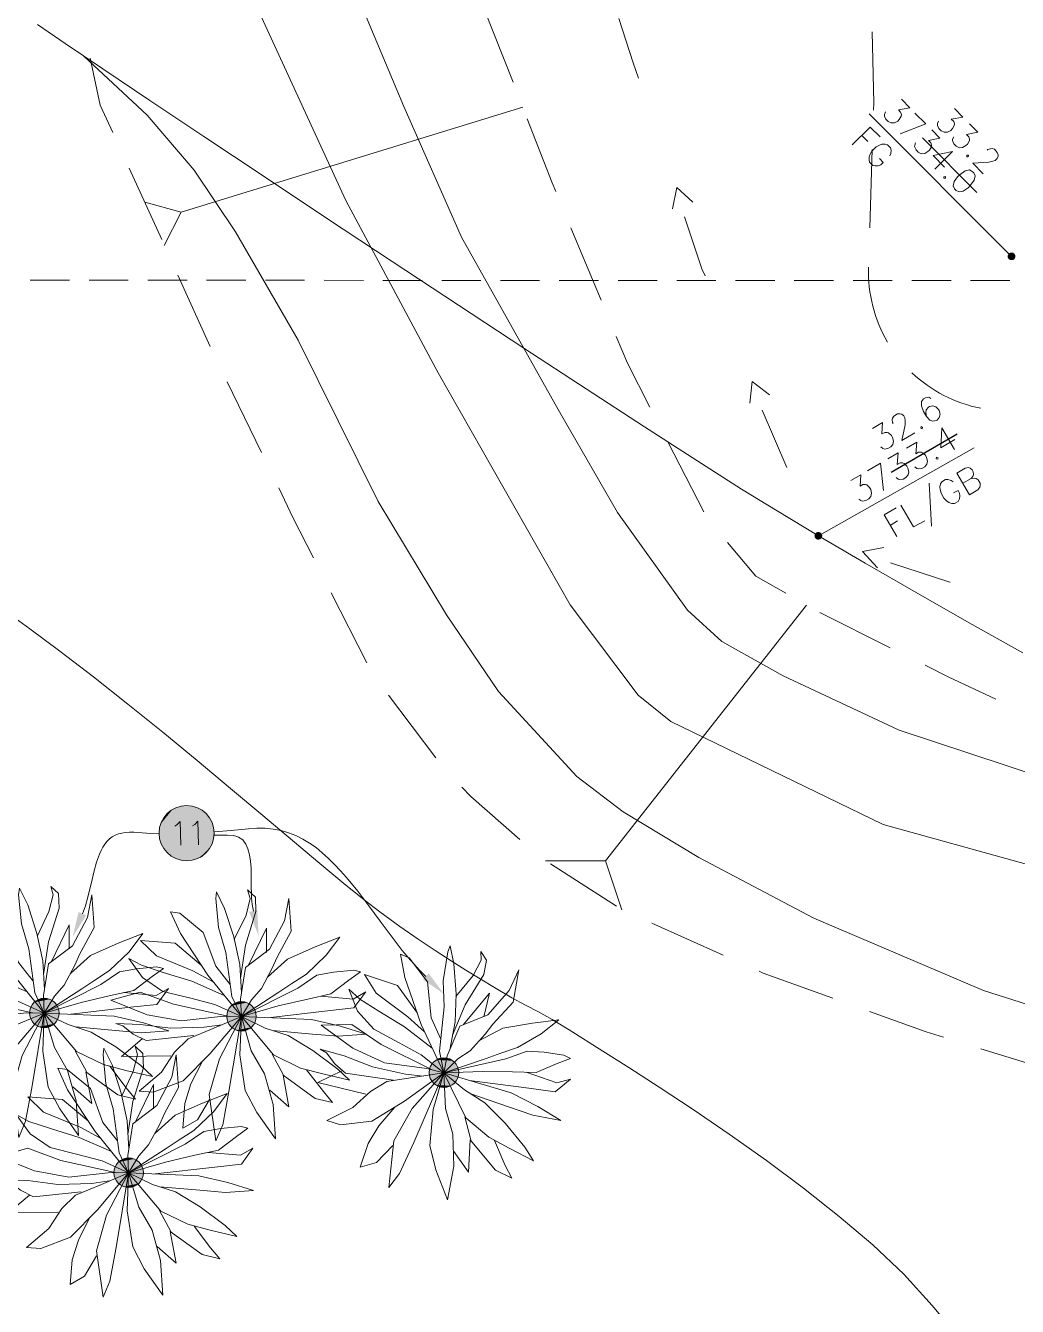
# Model space of a CAD drawing. Header units: millimetres. Extents: x -419 to 20046, y -14642 to 2638.
# Drawn here: x 2.555 to 5.72, y 7.277 to 11.361 of the extents above; entities that cross this region are included whole.
import ezdxf

# ---------------------------------------------------------------- set-up
doc = ezdxf.new("R2010")
doc.units = ezdxf.units.MM
for name, color, linetype in [('PDF11_----LN02', 7, 'Continuous'), ('PDF11_----LN03', 7, 'Continuous'), ('PDF11_----TX00', 7, 'Continuous'), ('PDF11_EXTO$BSL', 7, 'Continuous'), ('PDF11_PR-swale', 7, 'Continuous'), ('PDF11_PRPN$BSL', 7, 'Continuous')]:
    doc.layers.add(name, color=color, linetype=linetype)
for name, color, linetype, true_color in [('PDF11_0', 7, 'Continuous', 0xb3b3b3), ('PDF11_EXTO$--C3-Surface-EXTO', 7, 'Continuous', 0xb3b3b3), ('PDF11_EXTO$EXLSTR', 7, 'Continuous', 0xb3b3b3)]:
    doc.layers.add(name, color=color, linetype=linetype, true_color=true_color)

msp = doc.modelspace()

# ---------------------------------------------------------------- hatches: boundary and pattern name
at = {"layer": 'PDF11_0', "transparency": 33554559}
for points in [[(5.6921, 10.6342), (5.6888, 10.6284), (5.7013, 10.625)], [(5.7013, 10.625), (5.6888, 10.6284), (5.6888, 10.6217)], [(5.7013, 10.625), (5.6888, 10.6217), (5.6921, 10.6158)], [(5.7013, 10.625), (5.698, 10.6375), (5.6921, 10.6342)], [(5.6921, 10.6158), (5.698, 10.6133), (5.7013, 10.625)], [(5.7013, 10.625), (5.7046, 10.6375), (5.698, 10.6375)], [(5.7013, 10.625), (5.698, 10.6133), (5.7046, 10.6133)], [(5.7096, 10.6342), (5.7046, 10.6375), (5.7013, 10.625)], [(5.7013, 10.625), (5.713, 10.6284), (5.7096, 10.6342)], [(5.7013, 10.625), (5.713, 10.6217), (5.713, 10.6284)], [(5.7096, 10.6158), (5.713, 10.6217), (5.7013, 10.625)], [(5.7013, 10.625), (5.7046, 10.6133), (5.7096, 10.6158)], [(5.0846, 9.7341), (5.0737, 9.7399), (5.0721, 9.7341)], [(5.0846, 9.7341), (5.0721, 9.7341), (5.0737, 9.7274)], [(5.0779, 9.7449), (5.0737, 9.7399), (5.0846, 9.7341)], [(5.0737, 9.7274), (5.0779, 9.7233), (5.0846, 9.7341)], [(5.0846, 9.7341), (5.0846, 9.7466), (5.0779, 9.7449)], [(5.0846, 9.7341), (5.0779, 9.7233), (5.0837, 9.7216)], [(5.0846, 9.7341), (5.0837, 9.7216), (5.0904, 9.7233)], [(5.0846, 9.7341), (5.0904, 9.7449), (5.0846, 9.7466)], [(5.0954, 9.7399), (5.0904, 9.7449), (5.0846, 9.7341)], [(5.0846, 9.7341), (5.0971, 9.7341), (5.0954, 9.7399)], [(5.0904, 9.7233), (5.0954, 9.7274), (5.0846, 9.7341)], [(5.0846, 9.7341), (5.0954, 9.7274), (5.0971, 9.7341)], [(2.7052, 8.4557), (2.7486, 8.524), (2.7244, 8.5348)], [(3.2986, 8.459), (3.2944, 8.5407), (3.2686, 8.5348)], [(3.8895, 8.274), (3.8411, 8.339), (3.8228, 8.3198)]]:
    msp.add_hatch(color=7, dxfattribs=at).paths.add_polyline_path(points)
at = {"layer": 'PDF11_0', "true_color": 0xffffff, "transparency": 33554559}
for points in [[(3.0544, 8.8724), (2.9811, 8.784), (3.0669, 8.874)], [(3.0669, 8.874), (2.9811, 8.784), (2.9836, 8.7657)], [(3.0544, 8.8724), (2.9819, 8.7982), (2.9811, 8.784)], [(3.0352, 8.8674), (2.9819, 8.7982), (3.0544, 8.8724)], [(3.0352, 8.8674), (2.9852, 8.814), (2.9819, 8.7982)], [(3.0669, 8.874), (2.9836, 8.7657), (3.0911, 8.8715)], [(3.0911, 8.8715), (2.9836, 8.7657), (2.9902, 8.7465)], [(3.0236, 8.8615), (2.9852, 8.814), (3.0352, 8.8674)], [(3.0236, 8.8615), (2.9919, 8.829), (2.9852, 8.814)], [(3.0911, 8.8715), (2.9902, 8.7465), (3.1111, 8.8632)], [(3.1111, 8.8632), (2.9902, 8.7465), (2.9977, 8.734)], [(3.0136, 8.854), (2.9919, 8.829), (3.0236, 8.8615)], [(3.1111, 8.8632), (2.9977, 8.734), (3.1303, 8.849)], [(3.0136, 8.854), (3.0027, 8.844), (2.9919, 8.829)], [(3.1303, 8.849), (2.9977, 8.734), (3.0111, 8.7199)], [(3.1303, 8.849), (3.0111, 8.7199), (3.1419, 8.8349)], [(3.1419, 8.8349), (3.0111, 8.7199), (3.0244, 8.7099)], [(3.1419, 8.8349), (3.0244, 8.7099), (3.1503, 8.819)], [(3.1503, 8.819), (3.0244, 8.7099), (3.0394, 8.7032)], [(3.1503, 8.819), (3.0394, 8.7032), (3.1569, 8.7874)], [(3.1569, 8.7874), (3.0394, 8.7032), (3.0586, 8.6982)], [(3.1569, 8.7874), (3.0586, 8.6982), (3.1528, 8.759)], [(3.1528, 8.759), (3.0586, 8.6982), (3.0786, 8.6982)], [(3.1528, 8.759), (3.0786, 8.6982), (3.1453, 8.7424)], [(3.1453, 8.7424), (3.0786, 8.6982), (3.1119, 8.709)], [(3.1453, 8.7424), (3.1119, 8.709), (3.1294, 8.7224)]]:
    msp.add_hatch(color=7, dxfattribs=at).paths.add_polyline_path(points)
at = {"layer": 'PDF11_EXTO$EXLSTR', "transparency": 33554559}
for points in [[(2.6435, 8.2498), (2.5735, 8.2357), (2.571, 8.2323)], [(2.6435, 8.2498), (2.571, 8.2323), (2.6469, 8.2473)], [(2.6402, 8.2523), (2.576, 8.2398), (2.5735, 8.2357)], [(2.6402, 8.2523), (2.5735, 8.2357), (2.6435, 8.2498)], [(2.6352, 8.2548), (2.5785, 8.2432), (2.576, 8.2398)], [(2.6352, 8.2548), (2.576, 8.2398), (2.6402, 8.2523)], [(2.6319, 8.2565), (2.5819, 8.2465), (2.5785, 8.2432)], [(2.6319, 8.2565), (2.5785, 8.2432), (2.6352, 8.2548)], [(2.6269, 8.2582), (2.5852, 8.2498), (2.5819, 8.2465)], [(2.6269, 8.2582), (2.5819, 8.2465), (2.6319, 8.2565)], [(2.6235, 8.259), (2.5885, 8.2523), (2.5852, 8.2498)], [(2.6235, 8.259), (2.5852, 8.2498), (2.6269, 8.2582)], [(2.6177, 8.2598), (2.5935, 8.2548), (2.5885, 8.2523)], [(2.6177, 8.2598), (2.5885, 8.2523), (2.6235, 8.259)], [(2.6144, 8.2598), (2.5969, 8.2565), (2.5935, 8.2548)], [(2.6144, 8.2598), (2.5935, 8.2548), (2.6177, 8.2598)], [(2.6085, 8.259), (2.5969, 8.2565), (2.6144, 8.2598)], [(2.6085, 8.259), (2.6052, 8.259), (2.5969, 8.2565)], [(3.2428, 8.249), (3.2253, 8.2457), (3.2219, 8.244)], [(3.2428, 8.249), (3.2219, 8.244), (3.2469, 8.2482)], [(3.2369, 8.2482), (3.2253, 8.2457), (3.2428, 8.249)], [(2.6552, 8.2365), (2.5677, 8.219), (2.5669, 8.2148)], [(2.6552, 8.2365), (2.5669, 8.2148), (2.6577, 8.2323)], [(2.6577, 8.2323), (2.5669, 8.2148), (2.5677, 8.2098)], [(2.6527, 8.2407), (2.5685, 8.2232), (2.5677, 8.219)], [(2.6527, 8.2407), (2.5677, 8.219), (2.6552, 8.2365)], [(2.6577, 8.2323), (2.5677, 8.2098), (2.6585, 8.2282)], [(2.6585, 8.2282), (2.5677, 8.2098), (2.5677, 8.2057)], [(2.6585, 8.2282), (2.5677, 8.2057), (2.6602, 8.224)], [(2.6602, 8.224), (2.5677, 8.2057), (2.5685, 8.2015)], [(2.6502, 8.244), (2.5702, 8.2282), (2.5685, 8.2232)], [(2.6502, 8.244), (2.5685, 8.2232), (2.6527, 8.2407)], [(2.6602, 8.224), (2.5685, 8.2015), (2.661, 8.2198)], [(2.661, 8.2198), (2.5685, 8.2015), (2.5702, 8.1965)], [(2.6469, 8.2473), (2.571, 8.2323), (2.5702, 8.2282)], [(2.6469, 8.2473), (2.5702, 8.2282), (2.6502, 8.244)], [(2.661, 8.2198), (2.5702, 8.1965), (2.6619, 8.2157)], [(2.6619, 8.2157), (2.5702, 8.1965), (2.5719, 8.1923)], [(2.6619, 8.2157), (2.5719, 8.1923), (2.6619, 8.2107)], [(2.6619, 8.2107), (2.5719, 8.1923), (2.5735, 8.189)], [(2.6619, 8.2107), (2.5735, 8.189), (2.661, 8.2065)], [(3.2836, 8.2257), (3.1969, 8.2082), (3.1961, 8.2032)], [(3.2836, 8.2257), (3.1961, 8.2032), (3.2861, 8.2215)], [(3.2861, 8.2215), (3.1961, 8.2032), (3.1961, 8.199)], [(3.2861, 8.2215), (3.1961, 8.199), (3.2878, 8.2173)], [(3.2878, 8.2173), (3.1961, 8.199), (3.1961, 8.194)], [(3.2878, 8.2173), (3.1961, 8.194), (3.2894, 8.2132)], [(3.2894, 8.2132), (3.1961, 8.194), (3.1978, 8.1898)], [(3.2786, 8.2323), (3.1986, 8.2165), (3.1969, 8.2123)], [(3.2786, 8.2323), (3.1969, 8.2123), (3.2819, 8.229)], [(3.2819, 8.229), (3.1969, 8.2123), (3.1969, 8.2082)], [(3.2819, 8.229), (3.1969, 8.2082), (3.2836, 8.2257)], [(3.2894, 8.2132), (3.1978, 8.1898), (3.2894, 8.2082)], [(3.2894, 8.2082), (3.1978, 8.1898), (3.1986, 8.1857)], [(3.2753, 8.2357), (3.2003, 8.2207), (3.1986, 8.2165)], [(3.2753, 8.2357), (3.1986, 8.2165), (3.2786, 8.2323)], [(3.2894, 8.2082), (3.1986, 8.1857), (3.2903, 8.204)], [(3.2719, 8.239), (3.2019, 8.2248), (3.2003, 8.2207)], [(3.2719, 8.239), (3.2003, 8.2207), (3.2753, 8.2357)], [(3.2686, 8.2415), (3.2044, 8.229), (3.2019, 8.2248)], [(3.2686, 8.2415), (3.2019, 8.2248), (3.2719, 8.239)], [(3.2644, 8.244), (3.2078, 8.2323), (3.2044, 8.229)], [(3.2644, 8.244), (3.2044, 8.229), (3.2686, 8.2415)], [(3.2603, 8.2457), (3.2103, 8.2357), (3.2078, 8.2323)], [(3.2603, 8.2457), (3.2078, 8.2323), (3.2644, 8.244)], [(3.2561, 8.2465), (3.2144, 8.239), (3.2103, 8.2357)], [(3.2561, 8.2465), (3.2103, 8.2357), (3.2603, 8.2457)], [(3.2519, 8.2482), (3.2169, 8.2415), (3.2144, 8.239)], [(3.2519, 8.2482), (3.2144, 8.239), (3.2561, 8.2465)], [(3.2469, 8.2482), (3.2219, 8.244), (3.2169, 8.2415)], [(3.2469, 8.2482), (3.2169, 8.2415), (3.2519, 8.2482)], [(3.2369, 8.2482), (3.2336, 8.2482), (3.2253, 8.2457)], [(2.661, 8.2065), (2.5735, 8.189), (2.576, 8.1848)], [(2.661, 8.2065), (2.576, 8.1848), (2.6602, 8.2015)], [(2.6602, 8.2015), (2.576, 8.1848), (2.5794, 8.1815)], [(2.6602, 8.2015), (2.5794, 8.1815), (2.6594, 8.1973)], [(2.6594, 8.1973), (2.5794, 8.1815), (2.5827, 8.1782)], [(2.6594, 8.1973), (2.5827, 8.1782), (2.6577, 8.1932)], [(2.6577, 8.1932), (2.5827, 8.1782), (2.5852, 8.1748)], [(2.6577, 8.1932), (2.5852, 8.1748), (2.656, 8.189)], [(2.656, 8.189), (2.5852, 8.1748), (2.5894, 8.1723)], [(2.656, 8.189), (2.5894, 8.1723), (2.6527, 8.1857)], [(2.6527, 8.1857), (2.5894, 8.1723), (2.5935, 8.1707)], [(2.6527, 8.1857), (2.5935, 8.1707), (2.6502, 8.1823)], [(2.6502, 8.1823), (2.5935, 8.1707), (2.5977, 8.169)], [(2.6502, 8.1823), (2.5977, 8.169), (2.6469, 8.1782)], [(2.6469, 8.1782), (2.5977, 8.169), (2.6019, 8.1673)], [(2.6469, 8.1782), (2.6019, 8.1673), (2.6444, 8.1757)], [(2.6444, 8.1757), (2.6019, 8.1673), (2.606, 8.1665)], [(2.6444, 8.1757), (2.606, 8.1665), (2.6402, 8.1732)], [(2.6402, 8.1732), (2.606, 8.1665), (2.6102, 8.1657)], [(2.6402, 8.1732), (2.6102, 8.1657), (2.6369, 8.1707)], [(2.6369, 8.1707), (2.6102, 8.1657), (2.616, 8.1657)], [(2.6369, 8.1707), (2.616, 8.1657), (2.631, 8.1682)], [(2.616, 8.1657), (2.6194, 8.1657), (2.631, 8.1682)], [(2.631, 8.1682), (2.6194, 8.1657), (2.6285, 8.1673)], [(3.2903, 8.204), (3.1986, 8.1857), (3.2003, 8.1815)], [(3.2903, 8.204), (3.2003, 8.1815), (3.2903, 8.1998)], [(3.2903, 8.1998), (3.2003, 8.1815), (3.2028, 8.1773)], [(3.2903, 8.1998), (3.2028, 8.1773), (3.2903, 8.1948)], [(3.2903, 8.1948), (3.2028, 8.1773), (3.2053, 8.174)], [(3.2903, 8.1948), (3.2053, 8.174), (3.2894, 8.1907)], [(3.2894, 8.1907), (3.2053, 8.174), (3.2078, 8.1698)], [(3.2894, 8.1907), (3.2078, 8.1698), (3.2878, 8.1865)], [(3.2878, 8.1865), (3.2078, 8.1698), (3.2111, 8.1673)], [(3.2878, 8.1865), (3.2111, 8.1673), (3.2861, 8.1823)], [(3.2861, 8.1823), (3.2111, 8.1673), (3.2144, 8.164)], [(3.2861, 8.1823), (3.2144, 8.164), (3.2844, 8.1782)], [(3.2844, 8.1782), (3.2144, 8.164), (3.2186, 8.1615)], [(3.2844, 8.1782), (3.2186, 8.1615), (3.2819, 8.174)], [(3.2819, 8.174), (3.2186, 8.1615), (3.2219, 8.159)], [(3.2819, 8.174), (3.2219, 8.159), (3.2794, 8.1707)], [(3.2794, 8.1707), (3.2219, 8.159), (3.2261, 8.1573)], [(3.2794, 8.1707), (3.2261, 8.1573), (3.2761, 8.1673)], [(3.2761, 8.1673), (3.2261, 8.1573), (3.2303, 8.1557)], [(3.2761, 8.1673), (3.2303, 8.1557), (3.2728, 8.1648)], [(3.2728, 8.1648), (3.2303, 8.1557), (3.2353, 8.1548)], [(3.2728, 8.1648), (3.2353, 8.1548), (3.2686, 8.1615)], [(3.2686, 8.1615), (3.2353, 8.1548), (3.2394, 8.154)], [(3.2686, 8.1615), (3.2394, 8.154), (3.2653, 8.1598)], [(3.2653, 8.1598), (3.2394, 8.154), (3.2444, 8.154)], [(3.2653, 8.1598), (3.2444, 8.154), (3.2594, 8.1573)], [(3.2478, 8.1548), (3.2444, 8.154), (3.2594, 8.1573)], [(3.2594, 8.1573), (3.2478, 8.1548), (3.2569, 8.1565)], [(3.9311, 8.044), (3.8503, 8.0473), (3.8478, 8.044)], [(3.9295, 8.0473), (3.8528, 8.0515), (3.8503, 8.0473)], [(3.9295, 8.0473), (3.8503, 8.0473), (3.9311, 8.044)], [(3.9261, 8.0515), (3.8553, 8.0548), (3.8528, 8.0515)], [(3.9261, 8.0515), (3.8528, 8.0515), (3.9295, 8.0473)], [(3.9236, 8.0548), (3.8586, 8.0573), (3.8553, 8.0548)], [(3.9236, 8.0548), (3.8553, 8.0548), (3.9261, 8.0515)], [(3.9203, 8.0581), (3.8628, 8.0606), (3.8586, 8.0573)], [(3.9203, 8.0581), (3.8586, 8.0573), (3.9236, 8.0548)], [(3.917, 8.0606), (3.8661, 8.0631), (3.8628, 8.0606)], [(3.917, 8.0606), (3.8628, 8.0606), (3.9203, 8.0581)], [(3.9128, 8.0631), (3.8703, 8.0648), (3.8661, 8.0631)], [(3.9128, 8.0631), (3.8661, 8.0631), (3.917, 8.0606)], [(3.9095, 8.0648), (3.8745, 8.0665), (3.8703, 8.0648)], [(3.9095, 8.0648), (3.8703, 8.0648), (3.9128, 8.0631)], [(3.9045, 8.0665), (3.8795, 8.0681), (3.8745, 8.0665)], [(3.9045, 8.0665), (3.8745, 8.0665), (3.9095, 8.0648)], [(3.9011, 8.0681), (3.8828, 8.069), (3.8795, 8.0681)], [(3.9011, 8.0681), (3.8795, 8.0681), (3.9045, 8.0665)], [(3.8945, 8.069), (3.8828, 8.069), (3.9011, 8.0681)], [(3.9361, 8.0265), (3.8436, 8.0306), (3.8428, 8.0265)], [(3.9361, 8.0265), (3.8428, 8.0265), (3.937, 8.0223)], [(3.937, 8.0223), (3.8428, 8.0265), (3.8428, 8.0223)], [(3.937, 8.0223), (3.8428, 8.0223), (3.9361, 8.0173)], [(3.9361, 8.0173), (3.8428, 8.0223), (3.8428, 8.0173)], [(3.9361, 8.0173), (3.8428, 8.0173), (3.9361, 8.0131)], [(3.9361, 8.0131), (3.8428, 8.0173), (3.8436, 8.0131)], [(3.9361, 8.0306), (3.8445, 8.0356), (3.8436, 8.0306)], [(3.9361, 8.0306), (3.8436, 8.0306), (3.9361, 8.0265)], [(3.9361, 8.0131), (3.8436, 8.0131), (3.9345, 8.009)], [(3.9345, 8.009), (3.8436, 8.0131), (3.8445, 8.009)], [(3.9345, 8.0356), (3.8461, 8.0398), (3.8445, 8.0356)], [(3.9345, 8.0356), (3.8445, 8.0356), (3.9361, 8.0306)], [(3.9345, 8.009), (3.8445, 8.009), (3.9336, 8.0048)], [(3.9336, 8.0048), (3.8445, 8.009), (3.8461, 8.004)], [(3.9336, 8.0398), (3.8478, 8.044), (3.8461, 8.0398)], [(3.9336, 8.0398), (3.8461, 8.0398), (3.9345, 8.0356)], [(3.9336, 8.0048), (3.8461, 8.004), (3.9311, 8.0006)], [(3.9311, 8.0006), (3.8461, 8.004), (3.8478, 8.0006)], [(3.9311, 8.044), (3.8478, 8.044), (3.9336, 8.0398)], [(3.9311, 8.0006), (3.8478, 8.0006), (3.9295, 7.9965)], [(3.9295, 7.9965), (3.8478, 8.0006), (3.8503, 7.9965)], [(3.9295, 7.9965), (3.8503, 7.9965), (3.927, 7.9923)], [(3.927, 7.9923), (3.8503, 7.9965), (3.8528, 7.9923)], [(3.927, 7.9923), (3.8528, 7.9923), (3.9236, 7.989)], [(3.9236, 7.989), (3.8528, 7.9923), (3.8553, 7.989)], [(3.9236, 7.989), (3.8553, 7.989), (3.9203, 7.9865)], [(3.9203, 7.9865), (3.8553, 7.989), (3.8586, 7.9865)], [(3.9203, 7.9865), (3.8586, 7.9865), (3.917, 7.9831)], [(3.917, 7.9831), (3.8586, 7.9865), (3.8628, 7.9831)], [(3.917, 7.9831), (3.8628, 7.9831), (3.9128, 7.9806)], [(3.9128, 7.9806), (3.8628, 7.9831), (3.8661, 7.9806)], [(3.9128, 7.9806), (3.8661, 7.9806), (3.9095, 7.979)], [(3.9095, 7.979), (3.8661, 7.9806), (3.8703, 7.979)], [(3.9095, 7.979), (3.8703, 7.979), (3.9045, 7.9773)], [(3.9045, 7.9773), (3.8703, 7.979), (3.8745, 7.9773)], [(3.9045, 7.9773), (3.8745, 7.9773), (3.9011, 7.9756)], [(3.9011, 7.9756), (3.8745, 7.9773), (3.8795, 7.9756)], [(3.8795, 7.9756), (3.8828, 7.9748), (3.8945, 7.9748)], [(3.9011, 7.9756), (3.8795, 7.9756), (3.8945, 7.9748)], [(2.9219, 7.7306), (2.8377, 7.714), (2.8369, 7.7098)], [(2.9219, 7.7306), (2.8369, 7.7098), (2.9244, 7.7273)], [(2.9244, 7.7273), (2.8369, 7.7098), (2.8369, 7.7048)], [(2.9244, 7.7273), (2.8369, 7.7048), (2.9269, 7.7231)], [(2.9269, 7.7231), (2.8369, 7.7048), (2.8369, 7.7006)], [(2.9269, 7.7231), (2.8369, 7.7006), (2.9286, 7.719)], [(2.9286, 7.719), (2.8369, 7.7006), (2.8369, 7.6964)], [(2.9286, 7.719), (2.8369, 7.6964), (2.9294, 7.7148)], [(2.9194, 7.7348), (2.8394, 7.7181), (2.8377, 7.714)], [(2.9194, 7.7348), (2.8377, 7.714), (2.9219, 7.7306)], [(2.9161, 7.7373), (2.8402, 7.7223), (2.8394, 7.7181)], [(2.9161, 7.7373), (2.8394, 7.7181), (2.9194, 7.7348)], [(2.9127, 7.7406), (2.8427, 7.7265), (2.8402, 7.7223)], [(2.9127, 7.7406), (2.8402, 7.7223), (2.9161, 7.7373)], [(2.9094, 7.7431), (2.8452, 7.7306), (2.8427, 7.7265)], [(2.9094, 7.7431), (2.8427, 7.7265), (2.9127, 7.7406)], [(2.9052, 7.7456), (2.8486, 7.734), (2.8452, 7.7306)], [(2.9052, 7.7456), (2.8452, 7.7306), (2.9094, 7.7431)], [(2.9011, 7.7473), (2.8511, 7.7373), (2.8486, 7.734)], [(2.9011, 7.7473), (2.8486, 7.734), (2.9052, 7.7456)], [(2.8961, 7.749), (2.8544, 7.7406), (2.8511, 7.7373)], [(2.8961, 7.749), (2.8511, 7.7373), (2.9011, 7.7473)], [(2.8927, 7.7498), (2.8577, 7.7431), (2.8544, 7.7406)], [(2.8927, 7.7498), (2.8544, 7.7406), (2.8961, 7.749)], [(2.8869, 7.7498), (2.8627, 7.7456), (2.8577, 7.7431)], [(2.8869, 7.7498), (2.8577, 7.7431), (2.8927, 7.7498)], [(2.8836, 7.7506), (2.8661, 7.7473), (2.8627, 7.7456)], [(2.8836, 7.7506), (2.8627, 7.7456), (2.8869, 7.7498)], [(2.8777, 7.7498), (2.8661, 7.7473), (2.8836, 7.7506)], [(2.8777, 7.7498), (2.8744, 7.7498), (2.8661, 7.7473)], [(2.9294, 7.7148), (2.8369, 7.6964), (2.8377, 7.6914)], [(2.9294, 7.7148), (2.8377, 7.6914), (2.9302, 7.7106)], [(2.9302, 7.7106), (2.8377, 7.6914), (2.8394, 7.6873)], [(2.9302, 7.7106), (2.8394, 7.6873), (2.9311, 7.7056)], [(2.9311, 7.7056), (2.8394, 7.6873), (2.8411, 7.6831)], [(2.9311, 7.7056), (2.8411, 7.6831), (2.9311, 7.7014)], [(2.9311, 7.7014), (2.8411, 7.6831), (2.8427, 7.6789)], [(2.9311, 7.7014), (2.8427, 7.6789), (2.9311, 7.6964)], [(2.9311, 7.6964), (2.8427, 7.6789), (2.8461, 7.6756)], [(2.9311, 7.6964), (2.8461, 7.6756), (2.9294, 7.6923)], [(2.9294, 7.6923), (2.8461, 7.6756), (2.8486, 7.6723)], [(2.9294, 7.6923), (2.8486, 7.6723), (2.9286, 7.6881)], [(2.9286, 7.6881), (2.8486, 7.6723), (2.8519, 7.6689)], [(2.9286, 7.6881), (2.8519, 7.6689), (2.9269, 7.6839)], [(2.9269, 7.6839), (2.8519, 7.6689), (2.8552, 7.6656)], [(2.9269, 7.6839), (2.8552, 7.6656), (2.9252, 7.6798)], [(2.9252, 7.6798), (2.8552, 7.6656), (2.8586, 7.6631)], [(2.9252, 7.6798), (2.8586, 7.6631), (2.9219, 7.6756)], [(2.9219, 7.6756), (2.8586, 7.6631), (2.8627, 7.6606)], [(2.9219, 7.6756), (2.8627, 7.6606), (2.9194, 7.6723)], [(2.9194, 7.6723), (2.8627, 7.6606), (2.8669, 7.6589)], [(2.9194, 7.6723), (2.8669, 7.6589), (2.9161, 7.6689)], [(2.9161, 7.6689), (2.8669, 7.6589), (2.8711, 7.6573)], [(2.9161, 7.6689), (2.8711, 7.6573), (2.9136, 7.6664)], [(2.9136, 7.6664), (2.8711, 7.6573), (2.8761, 7.6564)], [(2.9136, 7.6664), (2.8761, 7.6564), (2.9094, 7.6631)], [(2.9094, 7.6631), (2.8761, 7.6564), (2.8794, 7.6556)], [(2.9094, 7.6631), (2.8794, 7.6556), (2.9061, 7.6614)], [(2.9061, 7.6614), (2.8794, 7.6556), (2.8852, 7.6564)], [(2.9061, 7.6614), (2.8852, 7.6564), (2.9002, 7.6589)], [(2.8852, 7.6564), (2.8886, 7.6564), (2.9002, 7.6589)], [(2.9002, 7.6589), (2.8886, 7.6564), (2.8977, 7.6581)]]:
    msp.add_hatch(color=256, dxfattribs=at).paths.add_polyline_path(points)

# ---------------------------------------------------------------- linework, layer by layer
at = {"layer": 'PDF11_----LN02', "lineweight": 18}
for points in [[(3.0344, 13.4869), (3.1044, 13.2036), (3.2261, 12.6085), (3.3619, 12.1201), (3.5311, 11.6534), (3.762, 11.1034), (3.9461, 10.6859), (4.2545, 10.1366), (4.4437, 9.8083), (4.667, 9.4974), (4.777, 9.3974), (4.9721, 9.2882), (5.3429, 9.1149), (5.7963, 8.9649), (6.0763, 8.8982), (7.0289, 8.7565), (8.1348, 8.5615), (8.7415, 8.5373), (9.6108, 8.5632), (10.1533, 8.6324), (10.5392, 8.7157), (10.74, 8.7507), (10.7925, 8.7524)], [(4.1103, 11.1801), (4.0187, 11.4134)], [(5.2563, 11.3409), (5.2613, 11.1151), (5.2604, 11.0909)], [(10.7917, 7.2406), (10.4783, 7.2347), (10.17, 7.2756), (9.6699, 7.3664), (9.0907, 7.4914), (8.4998, 7.6081), (8.0115, 7.6831), (7.1872, 7.8415), (6.3538, 8.049), (5.6113, 8.284), (5.0696, 8.5148), (4.7029, 8.7082), (4.462, 8.854), (4.3137, 8.9666), (4.0645, 9.2374), (3.8978, 9.4824), (3.6803, 9.8441), (3.4253, 10.3583), (3.2244, 10.7034), (3.0927, 10.9), (2.9427, 11.0759), (2.7411, 11.2634)], [(2.8336, 11.02), (2.7927, 11.1076), (2.7611, 11.2576)], [(4.1412, 11.1009), (3.0519, 10.7659)], [(4.247, 10.8317), (4.2353, 10.8592), (4.1553, 11.0642)], [(5.2488, 10.7159), (5.2563, 10.9659)], [(2.8861, 10.9067), (2.9894, 10.6792)], [(2.9352, 10.7984), (3.0519, 10.7659), (2.9977, 10.66)], [(4.392, 10.485), (4.2953, 10.7159)], [(3.0411, 10.565), (3.1444, 10.3375)], [(4.547, 10.1441), (4.4754, 10.2842), (4.4395, 10.37)], [(3.1986, 10.225), (3.3078, 10)], [(4.7187, 9.8108), (4.6045, 10.0333)], [(3.4736, 9.6641), (3.4094, 9.7908), (3.3628, 9.8875)], [(4.9812, 9.5508), (4.8854, 9.6058), (4.7946, 9.7124)], [(3.5303, 9.5524), (3.6436, 9.3291)], [(5.0462, 9.5133), (4.4054, 8.6974)], [(5.3138, 9.3774), (5.0896, 9.4899)], [(5.6505, 9.2132), (5.4988, 9.2849), (5.4254, 9.3216)], [(3.7136, 9.2266), (3.8645, 9.0266)], [(4.132, 8.7657), (3.9753, 8.9032), (3.947, 8.9332)], [(4.2145, 8.6974), (4.4054, 8.6974), (4.4579, 8.5415)], [(4.2303, 8.6882), (4.4404, 8.5532)], [(4.5529, 8.499), (4.7812, 8.3973)], [(5.1304, 8.2598), (4.9087, 8.3398), (4.8954, 8.3457)], [(5.4838, 8.1357), (5.4288, 8.1523), (5.2479, 8.2173)], [(5.6029, 8.0981), (5.8421, 8.0248)]]:
    msp.add_lwpolyline(points, dxfattribs=at)
msp.add_lwpolyline([(5.3055, 10.3518, -0.141239), (5.2446, 10.59), (5.2446, 10.5908)], format="xyb", dxfattribs=at)
msp.add_arc((5.6884, 10.5763), 0.4438, 226.5381, 258.8489, dxfattribs=at)
at = {"layer": 'PDF11_----LN03', "lineweight": 20}
msp.add_lwpolyline([(2.2718, 13.992), (2.3869, 13.9461), (2.4669, 13.8869), (2.5885, 13.7669), (2.6677, 13.6378), (2.7094, 13.5144), (2.8519, 12.901), (2.9794, 12.291), (3.0836, 11.9735), (3.2769, 11.4559), (3.577, 10.8034), (3.8711, 10.2533), (4.2928, 9.5141), (4.5095, 9.2266), (4.6137, 9.1424), (5.2913, 8.8132), (6.0547, 8.6024), (6.6872, 8.4573), (7.4173, 8.3323), (8.2015, 8.2373), (9.1516, 8.1457), (9.8908, 8.074), (10.7925, 7.9765)], dxfattribs=at)
at = {"layer": 'PDF11_----LN03', "lineweight": 30}
for points in [[(5.5904, 10.8292), (5.4171, 11.0034)], [(5.3171, 9.9375), (5.5271, 10.0591)]]:
    msp.add_lwpolyline(points, dxfattribs=at)
at = {"layer": 'PDF11_----TX00', "lineweight": 20}
for points in [[(5.3496, 11.1259), (5.3763, 11.0992), (5.3404, 11.0926), (5.3471, 11.0851), (5.3496, 11.0776), (5.3488, 11.0726), (5.3429, 11.0617), (5.3379, 11.0567), (5.3271, 11.0509), (5.3171, 11.0509), (5.3071, 11.0551), (5.2996, 11.0626), (5.2954, 11.0726), (5.2954, 11.0776), (5.2988, 11.0859)], [(5.3929, 11.0817), (5.4271, 11.0476), (5.3454, 11.0159)], [(5.5188, 11.0967), (5.5454, 11.0692), (5.5088, 11.0626), (5.5163, 11.0551), (5.5188, 11.0476), (5.5179, 11.0426), (5.5121, 11.0325), (5.5071, 11.0267), (5.4963, 11.0217), (5.4863, 11.0209), (5.4763, 11.0259), (5.4688, 11.0325), (5.4646, 11.0426), (5.4646, 11.0484), (5.4679, 11.0559)], [(5.1929, 10.9809), (5.2496, 11.0375), (5.2813, 11.0059)], [(5.4463, 11.0284), (5.4721, 11.0017), (5.4363, 10.995), (5.4438, 10.9875), (5.4454, 10.98), (5.4454, 10.9742), (5.4396, 10.9642), (5.4338, 10.9592), (5.4238, 10.9534), (5.4129, 10.9525), (5.4029, 10.9575), (5.3963, 10.965), (5.3913, 10.975), (5.3921, 10.98), (5.3946, 10.9875)], [(5.5671, 11.0476), (5.5929, 11.0209), (5.5571, 11.0142), (5.5646, 11.0067), (5.5663, 10.9992), (5.5663, 10.9942), (5.5604, 10.9834), (5.5546, 10.9784), (5.5446, 10.9725), (5.5346, 10.9717), (5.5246, 10.9767), (5.5171, 10.9842), (5.5129, 10.9942), (5.5129, 10.9992), (5.5163, 11.0067)], [(5.2421, 10.9909), (5.2229, 11.0109)], [(5.2796, 10.9367), (5.2913, 10.9242), (5.2838, 10.9167), (5.2754, 10.9134), (5.2654, 10.9134), (5.2579, 10.915), (5.2479, 10.925), (5.2463, 10.9325), (5.2471, 10.9425), (5.2496, 10.9509), (5.2554, 10.9609), (5.2688, 10.9742), (5.2796, 10.98), (5.2871, 10.9825), (5.2979, 10.9834), (5.3054, 10.9809), (5.3146, 10.9717), (5.3171, 10.9642), (5.3163, 10.9534), (5.3129, 10.9459)], [(5.4871, 10.91), (5.4513, 10.9467), (5.5129, 10.96), (5.4563, 10.9034)], [(5.6229, 10.9634), (5.6255, 10.9659), (5.6338, 10.9684), (5.6388, 10.9692), (5.6463, 10.9667), (5.6555, 10.9567), (5.658, 10.9492), (5.658, 10.9442), (5.6546, 10.9367), (5.6488, 10.9309), (5.6413, 10.9284), (5.6288, 10.925), (5.5771, 10.9225), (5.6104, 10.8884)], [(5.4296, 10.1141), (5.4196, 10.1308), (5.4138, 10.1491), (5.4138, 10.1625), (5.4204, 10.1708), (5.4263, 10.1741), (5.4371, 10.1758), (5.4438, 10.1716)], [(5.2571, 10.0766), (5.2896, 10.0958), (5.2871, 10.0591), (5.2963, 10.0641), (5.3038, 10.0641), (5.3088, 10.0625), (5.3179, 10.0541), (5.3213, 10.0475), (5.3246, 10.0358), (5.3221, 10.0258), (5.3154, 10.0175), (5.3063, 10.0125), (5.2954, 10.0108), (5.2904, 10.0125), (5.2838, 10.0175)], [(5.3229, 10.0925), (5.3213, 10.0958), (5.3204, 10.1041), (5.3213, 10.1091), (5.3254, 10.1158), (5.3371, 10.1233), (5.3454, 10.1233), (5.3504, 10.1216), (5.3571, 10.1166), (5.3604, 10.11), (5.3613, 10.1016), (5.3613, 10.0883), (5.3504, 10.0383), (5.3921, 10.0625)], [(5.5204, 10.0408), (5.4754, 10.015), (5.4788, 10.0783), (5.5188, 10.0091)], [(5.3654, 10.0133), (5.3988, 10.0325), (5.3954, 9.9958), (5.4046, 10.0008), (5.4129, 10.0008), (5.4171, 9.9991), (5.4263, 9.9908), (5.4296, 9.9841), (5.4329, 9.9725), (5.4304, 9.9625), (5.4238, 9.9541), (5.4146, 9.9491), (5.4038, 9.9475), (5.3988, 9.9491), (5.3921, 9.9541)], [(5.2413, 9.9416), (5.2829, 9.9658), (5.2929, 9.8791)], [(5.3063, 9.9791), (5.3388, 9.9983), (5.3363, 9.9616), (5.3454, 9.9666), (5.3529, 9.9666), (5.3579, 9.965), (5.3671, 9.9566), (5.3704, 9.95), (5.3729, 9.9383), (5.3713, 9.9283), (5.3638, 9.92), (5.3554, 9.915), (5.3446, 9.9133), (5.3396, 9.915), (5.3329, 9.92)], [(5.1879, 9.9108), (5.2204, 9.9291), (5.2179, 9.8925), (5.2263, 9.8983), (5.2346, 9.8983), (5.2396, 9.8966), (5.2479, 9.8883), (5.2521, 9.8816), (5.2546, 9.87), (5.2521, 9.86), (5.2454, 9.8516), (5.2363, 9.8466), (5.2254, 9.845), (5.2204, 9.8466), (5.2138, 9.8508)], [(5.4454, 9.7649), (5.4379, 9.9016)], [(5.5154, 9.8708), (5.5304, 9.8791), (5.5354, 9.87), (5.5363, 9.8616), (5.5346, 9.8516), (5.5304, 9.8441), (5.5188, 9.8375), (5.5104, 9.8375), (5.5013, 9.8408), (5.4938, 9.8458), (5.4854, 9.8541), (5.4763, 9.87), (5.4729, 9.8816), (5.4721, 9.89), (5.4746, 9.9), (5.4788, 9.9066), (5.4904, 9.9141), (5.4979, 9.9141), (5.5079, 9.9108), (5.5146, 9.9058)], [(5.5454, 9.9016), (5.5721, 9.9166)], [(5.3346, 9.7316), (5.2946, 9.8008), (5.3329, 9.8233)], [(5.4238, 9.7824), (5.3879, 9.7624), (5.3479, 9.8316)], [(5.3371, 9.7816), (5.3138, 9.7674)]]:
    msp.add_lwpolyline(points, dxfattribs=at)
for points in [[(5.5638, 10.9475), (5.5629, 10.9425), (5.5579, 10.9425), (5.5579, 10.9475)], [(5.4904, 10.88), (5.4904, 10.8742), (5.4854, 10.8742), (5.4854, 10.8792)], [(5.5754, 10.8959), (5.5804, 10.8917), (5.5854, 10.8817), (5.5821, 10.8684), (5.5704, 10.8525), (5.5621, 10.8442), (5.5463, 10.8334), (5.5338, 10.8309), (5.5238, 10.835), (5.5188, 10.84), (5.5146, 10.85), (5.5179, 10.8634), (5.5288, 10.8792), (5.5371, 10.8867), (5.5529, 10.8975), (5.5663, 10.9009)], [(5.4271, 10.1258), (5.4288, 10.1358), (5.4363, 10.1441), (5.4388, 10.1466), (5.4496, 10.1483), (5.4596, 10.145), (5.4679, 10.1366), (5.4696, 10.1333), (5.4729, 10.1216), (5.4704, 10.1116), (5.4638, 10.1033), (5.4604, 10.1016), (5.4496, 10.1), (5.4404, 10.1033), (5.4296, 10.1141)], [(5.4121, 10.0825), (5.4171, 10.0808), (5.4163, 10.0758), (5.4113, 10.0775)], [(5.4613, 9.985), (5.4663, 9.9833), (5.4654, 9.9783), (5.4604, 9.98)], [(5.5829, 9.9183), (5.5879, 9.9166), (5.5946, 9.9125), (5.6004, 9.9025), (5.6013, 9.8941), (5.5996, 9.8891), (5.5929, 9.8808), (5.5663, 9.865), (5.5263, 9.9341), (5.5529, 9.95), (5.5638, 9.9516), (5.5688, 9.95), (5.5754, 9.945), (5.5788, 9.9383), (5.5796, 9.93), (5.5788, 9.925), (5.5721, 9.9166)]]:
    msp.add_lwpolyline(points, close=True, dxfattribs=at)
at = {"layer": 'PDF11_0', "lineweight": 18}
for points in [[(5.7371, 9.3607), (5.5654, 9.4566), (5.3963, 9.5533), (5.2338, 9.6466), (5.0846, 9.7341), (4.9529, 9.8133), (4.8396, 9.8833), (4.697, 9.9741), (4.5295, 10.0816), (4.3437, 10.2025), (4.1445, 10.3325), (3.9361, 10.4692), (3.7245, 10.6083), (3.5153, 10.7475), (3.3128, 10.8817), (3.1236, 11.0075), (2.9511, 11.1226), (2.8019, 11.2226), (2.681, 11.3042), (2.5935, 11.3642)], [(2.451, 9.5224), (2.5685, 9.4374), (2.6644, 9.3666), (2.7719, 9.2849), (2.8819, 9.1974), (2.9927, 9.1082), (3.1027, 9.0174), (3.2094, 8.9282), (3.3119, 8.8424), (3.4069, 8.7624), (3.4944, 8.689), (3.5703, 8.6257), (3.6353, 8.5732), (3.6853, 8.5348), (3.7495, 8.4882), (3.8078, 8.4482), (3.862, 8.4115), (3.9128, 8.379), (3.9603, 8.349), (4.0512, 8.294), (4.1062, 8.2615), (4.1503, 8.2373), (4.1912, 8.2165), (4.2353, 8.1915), (4.2895, 8.159), (4.397, 8.0915), (4.4804, 8.039), (4.577, 7.9765), (4.6854, 7.9048), (4.8004, 7.8265), (4.9187, 7.7423), (5.0371, 7.6539), (5.1512, 7.5639), (5.2588, 7.4731), (5.3571, 7.3798), (5.4479, 7.2806), (5.5321, 7.1797)]]:
    msp.add_lwpolyline(points, dxfattribs=at)
at = {"layer": 'PDF11_0', "color": 7, "lineweight": 20}
for points in [[(5.2463, 11.0801), (5.7013, 10.625)], [(5.5813, 10.015), (5.0846, 9.7341)], [(3.0311, 8.8082), (3.0377, 8.8124), (3.0486, 8.8232), (3.0502, 8.7482)], [(3.0877, 8.8099), (3.0952, 8.8132), (3.1052, 8.824), (3.1069, 8.749)], [(2.7369, 8.529), (2.7461, 8.554), (2.7536, 8.5815), (2.7677, 8.6382), (2.7744, 8.6665), (2.7819, 8.694), (2.7911, 8.719), (2.7961, 8.7307), (2.8019, 8.7415), (2.8077, 8.7515), (2.8152, 8.7607), (2.8227, 8.7682), (2.8311, 8.7749), (2.8411, 8.7799), (2.8511, 8.784), (2.8627, 8.7865), (2.8744, 8.7882), (2.8869, 8.789), (2.9002, 8.789), (2.9269, 8.7874), (2.9544, 8.7849), (2.9811, 8.784)], [(3.1569, 8.7907), (3.2111, 8.7949), (3.2661, 8.7999), (3.2928, 8.8015), (3.3194, 8.8015), (3.3453, 8.799), (3.3703, 8.7949), (3.3936, 8.7874), (3.4169, 8.7782), (3.4394, 8.7674), (3.4611, 8.754), (3.4819, 8.7399), (3.5019, 8.7232), (3.5219, 8.7057), (3.5411, 8.6865), (3.5603, 8.6665), (3.5786, 8.6449), (3.6153, 8.6007), (3.6503, 8.554), (3.6861, 8.5057), (3.7211, 8.4582), (3.757, 8.4123), (3.7753, 8.3898), (3.7936, 8.369), (3.8128, 8.3482), (3.832, 8.329)], [(3.1569, 8.7799), (3.1978, 8.7799), (3.2178, 8.7782), (3.2261, 8.7765), (3.2344, 8.7732), (3.2478, 8.7649), (3.2578, 8.7515), (3.2611, 8.744), (3.2644, 8.7357), (3.2694, 8.7174), (3.2728, 8.6965), (3.2744, 8.674), (3.2753, 8.6274), (3.2761, 8.5799), (3.2786, 8.5582), (3.2819, 8.5373)]]:
    msp.add_lwpolyline(points, dxfattribs=at)
at = {"layer": 'PDF11_0', "color": 7, "lineweight": 0, "true_color": 0xffffff}
msp.add_lwpolyline([(3.1294, 8.7224), (3.1119, 8.709)], dxfattribs=at)
at = {"layer": 'PDF11_0', "color": 7, "lineweight": 20}
msp.add_circle((3.069, 8.7861), 0.0879, dxfattribs=at)
at = {"layer": 'PDF11_EXTO$--C3-Surface-EXTO', "lineweight": 18}
for points in [[(5.7371, 9.3607), (5.5654, 9.4566), (5.3963, 9.5533), (5.2338, 9.6466), (5.0846, 9.7341), (4.9529, 9.8133), (4.8396, 9.8833), (4.697, 9.9741), (4.5295, 10.0816), (4.3437, 10.2025), (4.1445, 10.3325), (3.9361, 10.4692), (3.7245, 10.6083), (3.5153, 10.7475), (3.3128, 10.8817), (3.1236, 11.0075), (2.9511, 11.1226), (2.8019, 11.2226), (2.681, 11.3042), (2.5935, 11.3642)], [(2.451, 9.5224), (2.5685, 9.4374), (2.6644, 9.3666), (2.7719, 9.2849), (2.8819, 9.1974), (2.9927, 9.1082), (3.1027, 9.0174), (3.2094, 8.9282), (3.3119, 8.8424), (3.4069, 8.7624), (3.4944, 8.689), (3.5703, 8.6257), (3.6353, 8.5732), (3.6853, 8.5348), (3.7495, 8.4882), (3.8078, 8.4482), (3.862, 8.4115), (3.9128, 8.379), (3.9603, 8.349), (4.0512, 8.294), (4.1062, 8.2615), (4.1503, 8.2373), (4.1912, 8.2165), (4.2353, 8.1915), (4.2895, 8.159), (4.397, 8.0915), (4.4804, 8.039), (4.577, 7.9765), (4.6854, 7.9048), (4.8004, 7.8265), (4.9187, 7.7423), (5.0371, 7.6539), (5.1512, 7.5639), (5.2588, 7.4731), (5.3571, 7.3798), (5.4479, 7.2806), (5.5321, 7.1797)]]:
    msp.add_lwpolyline(points, dxfattribs=at)
at = {"layer": 'PDF11_EXTO$BSL', "lineweight": 13}
for points in [[(2.6952, 10.5492), (2.5702, 10.5492)], [(2.8827, 10.5492), (2.7577, 10.5492)], [(3.0702, 10.5492), (2.9452, 10.5492)], [(3.2578, 10.5492), (3.1328, 10.5492)], [(3.4453, 10.5492), (3.3203, 10.5492)], [(3.6328, 10.5483), (3.5078, 10.5492)], [(3.8203, 10.5483), (3.6953, 10.5483)], [(4.0078, 10.5483), (3.8828, 10.5483)], [(4.1953, 10.5483), (4.0703, 10.5483)], [(4.3829, 10.5483), (4.2578, 10.5483)], [(4.5704, 10.5483), (4.4454, 10.5483)], [(4.7579, 10.5483), (4.6329, 10.5483)], [(4.9454, 10.5483), (4.8204, 10.5483)], [(5.1329, 10.5483), (5.0079, 10.5483)], [(5.3204, 10.5483), (5.1954, 10.5483)], [(5.5079, 10.5483), (5.3829, 10.5483)], [(5.6955, 10.5483), (5.5704, 10.5483)]]:
    msp.add_lwpolyline(points, dxfattribs=at)
at = {"layer": 'PDF11_EXTO$EXLSTR', "lineweight": 18}
for points in [[(2.5927, 8.4582), (2.6294, 8.5365), (2.6435, 8.5899), (2.6352, 8.6165), (2.6602, 8.594), (2.6619, 8.5474), (2.6285, 8.4398), (2.6119, 8.3357)], [(2.5602, 8.2798), (2.4569, 8.3248), (2.3652, 8.3532), (2.2969, 8.3757), (2.256, 8.3982), (2.3002, 8.3373), (2.3644, 8.2932), (2.4527, 8.2707), (2.5302, 8.2507), (2.6144, 8.2123), (2.5844, 8.2765), (2.5652, 8.4173), (2.5419, 8.4973), (2.5327, 8.589), (2.536, 8.6107), (2.5619, 8.5574), (2.591, 8.4665), (2.6102, 8.379), (2.6152, 8.2873)], [(3.1886, 8.269), (3.0852, 8.314), (2.9936, 8.3423), (2.9252, 8.3648), (2.8844, 8.3865), (2.9286, 8.3257), (2.9927, 8.2815), (3.0819, 8.2598), (3.1586, 8.2398), (3.2436, 8.2015), (3.2128, 8.2648), (3.1936, 8.4057), (3.1703, 8.4857), (3.1619, 8.5782), (3.1644, 8.599), (3.1903, 8.5457), (3.2194, 8.4557), (3.2386, 8.3673), (3.2436, 8.2765)], [(3.2211, 8.4473), (3.2586, 8.5248), (3.2719, 8.5782), (3.2636, 8.6057), (3.2886, 8.5824), (3.2903, 8.5365), (3.2569, 8.429), (3.2411, 8.324)], [(2.5769, 8.2132), (2.3985, 8.2523), (2.2927, 8.2907), (2.1985, 8.2648), (2.3135, 8.219), (2.4227, 8.1982), (2.5585, 8.2132), (2.6144, 8.2123), (2.5077, 8.3448), (2.4202, 8.4773), (2.3885, 8.5465), (2.4185, 8.5415), (2.4927, 8.4815), (2.5327, 8.3732), (2.5794, 8.314)], [(3.2053, 8.2015), (3.0269, 8.2407), (2.9211, 8.279), (2.8269, 8.254), (2.9427, 8.2073), (3.0519, 8.1873), (3.1869, 8.2023), (3.2436, 8.2015), (3.1369, 8.3332), (3.0494, 8.4657), (3.0177, 8.5348), (3.0469, 8.5307), (3.1219, 8.4698), (3.1619, 8.3623), (3.2078, 8.3032)], [(2.6377, 8.3773), (2.6944, 8.494), (2.6944, 8.4173)], [(2.5277, 8.1765), (2.6144, 8.2123), (2.7344, 8.2898), (2.7761, 8.3173), (2.8227, 8.3482), (2.8861, 8.4082), (2.9294, 8.4657), (2.8502, 8.4357), (2.7627, 8.3965), (2.6985, 8.3382)], [(3.3269, 8.3273), (3.3911, 8.3848), (3.4786, 8.424), (3.5578, 8.454), (3.5144, 8.3973), (3.4511, 8.3365), (3.4044, 8.3065), (3.3636, 8.279), (3.2436, 8.2015), (3.1561, 8.1648), (3.0736, 8.1307), (3.0302, 8.0873), (2.9886, 8.024), (2.9177, 7.9631), (2.9627, 7.9606), (3.0577, 7.9965), (3.1436, 8.0831), (3.2436, 8.2015), (3.2386, 8.0798), (3.2561, 7.9656), (3.2928, 7.8956), (3.3528, 7.8115), (3.3453, 7.9206), (3.3178, 8.019), (3.2753, 8.0923), (3.2436, 8.2015), (3.4669, 8.1915), (3.5603, 8.1707), (3.642, 8.1448), (3.552, 8.139), (3.4703, 8.1457), (3.3428, 8.1573)], [(3.2661, 8.3657), (3.3236, 8.4832), (3.3236, 8.4057)], [(3.1511, 8.3132), (3.0886, 8.3473), (2.9727, 8.3948), (2.9219, 8.444), (3.0327, 8.4357), (3.1152, 8.3657)], [(3.8528, 8.1006), (3.7636, 8.169), (3.682, 8.219), (3.6211, 8.2573), (3.587, 8.289), (3.6145, 8.219), (3.6661, 8.1607), (3.747, 8.1173), (3.817, 8.079), (3.8895, 8.0223), (3.8761, 8.0906), (3.8911, 8.2323), (3.8878, 8.3157), (3.902, 8.4073), (3.9095, 8.4273), (3.922, 8.369), (3.9286, 8.274), (3.9253, 8.184), (3.9086, 8.0948)], [(3.8528, 8.0315), (3.6895, 8.1123), (3.5961, 8.1757), (3.4986, 8.174), (3.5995, 8.1006), (3.7003, 8.054), (3.8353, 8.0356), (3.8895, 8.0223), (3.8178, 8.1757), (3.7653, 8.3257), (3.7511, 8.3998), (3.7795, 8.389), (3.837, 8.3123), (3.8495, 8.1973), (3.8803, 8.129)], [(3.9278, 8.2657), (3.9828, 8.3323), (4.0087, 8.3807), (4.0078, 8.409), (4.0262, 8.3807), (4.017, 8.3357), (3.9578, 8.239), (3.917, 8.1415)], [(3.8278, 8.1523), (3.7745, 8.2007), (3.6736, 8.2757), (3.6361, 8.3357), (3.742, 8.3007), (3.8053, 8.2123)], [(2.6994, 8.209), (2.8902, 8.2315), (2.9744, 8.2398), (3.0111, 8.2907), (2.9719, 8.269), (2.8686, 8.2782)], [(3.3286, 8.1973), (3.5186, 8.2198), (3.6028, 8.229), (3.6403, 8.2798), (3.6003, 8.2573), (3.4978, 8.2665)], [(3.952, 8.1757), (4.0353, 8.2757), (4.017, 8.2007)], [(2.7144, 8.1682), (2.8419, 8.1573), (2.9236, 8.1498), (3.0127, 8.1557), (2.9311, 8.1815), (2.8377, 8.2023), (2.6144, 8.2123), (2.6469, 8.1031), (2.6894, 8.0298), (2.7169, 7.9323), (2.7236, 7.8223), (2.6644, 7.9073), (2.6277, 7.9765), (2.6102, 8.0906), (2.6144, 8.2123), (2.5144, 8.094)], [(3.1819, 8.1748), (3.1253, 8.1673), (3.0177, 8.1648), (2.9219, 8.1765), (2.8427, 8.179), (2.8652, 8.1723), (2.8986, 8.1448), (2.9394, 8.1248), (3.0919, 8.1407)], [(4.0012, 8.124), (4.0778, 8.164), (4.172, 8.1807), (4.2562, 8.1907), (4.2003, 8.1465), (4.1245, 8.1031), (4.0712, 8.0848), (4.0245, 8.0681), (3.8895, 8.0223), (3.797, 8.0081), (3.7078, 7.994), (3.6553, 7.9623), (3.5995, 7.9115), (3.5161, 7.8698), (3.5595, 7.8565), (3.6603, 7.8681), (3.7645, 7.9315), (3.8895, 8.0223), (3.8553, 7.9048), (3.8453, 7.7898), (3.8636, 7.7131), (3.9011, 7.6173), (3.9211, 7.7248), (3.9178, 7.8265), (3.8945, 7.9081), (3.8895, 8.0223), (4.1045, 7.9581), (4.1895, 7.9148), (4.2628, 7.8698), (4.1737, 7.8865), (4.0962, 7.9131), (3.9762, 7.9548)], [(3.0186, 8.0756), (2.8611, 8.074), (2.9269, 8.1307)], [(2.8294, 7.7706), (2.7261, 7.8156), (2.6344, 7.844), (2.566, 7.8665), (2.5252, 7.889), (2.5694, 7.8273), (2.6335, 7.784), (2.7219, 7.7615), (2.7994, 7.7415), (2.8836, 7.7031), (2.8536, 7.7665), (2.8344, 7.9073), (2.8111, 7.9873), (2.8027, 8.0798), (2.8052, 8.1006), (2.8311, 8.0473), (2.8602, 7.9573), (2.8794, 7.869), (2.8844, 7.7781)], [(2.7136, 8.0923), (2.7494, 8.0265)], [(2.8619, 7.949), (2.8986, 8.0265), (2.9127, 8.0798), (2.9044, 8.1073), (2.9294, 8.084), (2.9311, 8.0381), (2.8977, 7.9306), (2.8811, 7.8256)], [(3.8236, 8.0115), (3.767, 8.0173), (3.662, 8.0406), (3.5711, 8.0756), (3.4953, 8.0973), (3.5153, 8.0856), (3.542, 8.0506), (3.5761, 8.0206), (3.7286, 7.999)], [(3.1419, 7.9365), (3.1036, 7.8723), (3.0569, 7.8456), (3.0636, 7.924), (3.0827, 7.9873), (3.1186, 8.0573)], [(3.3419, 8.0815), (3.3778, 8.0148)], [(2.8461, 7.7031), (2.6677, 7.7423), (2.5619, 7.7815), (2.4677, 7.7556), (2.5835, 7.709), (2.6927, 7.6889), (2.8277, 7.7039), (2.8836, 7.7031), (2.7769, 7.8348), (2.6894, 7.9673), (2.6577, 8.0365), (2.6877, 8.0323), (2.7619, 7.9723), (2.8019, 7.864), (2.8486, 7.8048)], [(2.8236, 8.0431), (2.8761, 7.974), (2.9061, 7.9381), (2.8494, 7.9515), (2.7477, 8.0256), (2.7669, 7.924), (2.706, 7.9773)], [(3.4519, 8.0315), (3.5053, 7.9623), (3.5344, 7.9273), (3.4786, 7.9406), (3.3769, 8.0148), (3.3953, 7.9131), (3.3344, 7.9665)], [(3.6411, 7.954), (3.4878, 7.9906), (3.5661, 8.0298)], [(3.9712, 7.9973), (4.1612, 7.9731), (4.2453, 7.9615), (4.2937, 8.0015), (4.2503, 7.9898), (4.152, 8.024)], [(2.9069, 7.8673), (2.9636, 7.9848), (2.9636, 7.9073)], [(2.9836, 7.6589), (3.1111, 7.6481), (3.1928, 7.6406), (3.2828, 7.6464), (3.2003, 7.6723), (3.1077, 7.6931), (2.8836, 7.7031), (2.9161, 7.5939), (2.9586, 7.5206), (2.9861, 7.4231), (2.9927, 7.3131), (2.9336, 7.3973), (2.8969, 7.4673), (2.8794, 7.5814), (2.8836, 7.7031), (2.7844, 7.5848), (2.6985, 7.4981), (2.6035, 7.4623), (2.5577, 7.4648), (2.6294, 7.5256), (2.671, 7.5889), (2.7144, 7.6323), (2.7969, 7.6664), (2.8836, 7.7031), (3.0036, 7.7806), (3.0452, 7.8081), (3.0919, 7.8381), (3.1553, 7.899), (3.1986, 7.9556), (3.1194, 7.9256), (3.0319, 7.8865), (2.9677, 7.829)], [(2.7919, 7.8148), (2.7294, 7.849), (2.6127, 7.8965), (2.5619, 7.9456), (2.6727, 7.9373), (2.7561, 7.8673)], [(3.727, 7.7898), (3.6745, 7.7365), (3.6228, 7.7215), (3.6478, 7.7965), (3.682, 7.8531), (3.7336, 7.9123)], [(3.957, 7.8815), (3.9753, 7.8081)], [(4.0512, 7.8065), (4.0853, 7.7265), (4.1062, 7.6856), (4.0545, 7.7115), (3.9737, 7.8081), (3.9678, 7.7048), (3.9211, 7.7715)], [(2.9686, 7.6998), (3.1594, 7.7215), (3.2436, 7.7306), (3.2803, 7.7815), (3.2411, 7.759), (3.1378, 7.7681)], [(2.8219, 7.6773), (2.7661, 7.6689), (2.6577, 7.6664), (2.5619, 7.6781), (2.4827, 7.6806), (2.5052, 7.6739), (2.5394, 7.6473), (2.5802, 7.6264), (2.7327, 7.6423)], [(2.6594, 7.5773), (2.501, 7.5756), (2.5677, 7.6323)], [(2.7819, 7.4381), (2.7436, 7.3739), (2.6977, 7.3473), (2.7035, 7.4256), (2.7236, 7.4889), (2.7594, 7.5598)], [(2.9827, 7.5831), (3.0186, 7.5164)], [(3.0927, 7.5331), (3.1453, 7.4639), (3.1753, 7.4289), (3.1186, 7.4423), (3.0169, 7.5164), (3.0361, 7.4148), (2.9752, 7.4681)]]:
    msp.add_lwpolyline(points, dxfattribs=at)
for points in [[(2.9002, 8.2848), (2.9586, 8.329), (2.9952, 8.3548), (2.9727, 8.3598), (2.9086, 8.354), (2.8552, 8.344), (2.7952, 8.3032), (2.6144, 8.2123), (2.6119, 8.2682), (2.6285, 8.3698), (2.7052, 8.4265), (2.7527, 8.5173), (2.7669, 8.5899), (2.7736, 8.4848), (2.7286, 8.4015), (2.7127, 8.3648), (2.6785, 8.3015), (2.6477, 8.2665), (2.6144, 8.2123), (2.7327, 8.2465), (2.8261, 8.2682)], [(3.5294, 8.274), (3.587, 8.3173), (3.6236, 8.344), (3.602, 8.349), (3.5378, 8.3432), (3.4844, 8.3332), (3.4236, 8.2923), (3.2436, 8.2015), (3.2411, 8.2565), (3.2569, 8.3582), (3.3336, 8.4157), (3.3811, 8.5065), (3.3953, 8.5782), (3.4028, 8.474), (3.3578, 8.3907), (3.3411, 8.354), (3.3078, 8.2907), (3.2761, 8.2548), (3.2436, 8.2015), (3.3611, 8.2357), (3.4553, 8.2573)], [(4.1845, 8.0231), (4.2512, 8.0515), (4.2937, 8.0681), (4.2728, 8.0781), (4.2095, 8.0881), (4.1553, 8.0915), (4.087, 8.0665), (3.8895, 8.0223), (3.9003, 8.0756), (3.9411, 8.1707), (4.0295, 8.2073), (4.0978, 8.284), (4.1287, 8.3507), (4.1103, 8.2473), (4.0462, 8.1773), (4.022, 8.1457), (3.9737, 8.0923), (3.9345, 8.0665), (3.8895, 8.0223), (4.0128, 8.0265), (4.1087, 8.0248)], [(2.5444, 8.0773), (2.5127, 7.9631), (2.5335, 7.8156), (2.5552, 7.8681), (2.5752, 7.974), (2.6144, 8.2123)], [(2.7177, 8.0898), (2.8036, 8.0481), (2.8752, 8.0298), (2.9602, 8.0098), (2.9227, 8.0456), (2.8436, 8.1048), (2.7644, 8.1515), (2.691, 8.1765), (2.6144, 8.2123)], [(3.1736, 8.0665), (3.1411, 7.9523), (3.1619, 7.8048), (3.1844, 7.8565), (3.2036, 7.9623), (3.2436, 8.2015)], [(3.3461, 8.079), (3.4319, 8.0373), (3.5036, 8.019), (3.5886, 7.999), (3.5511, 8.034), (3.4719, 8.0931), (3.3928, 8.1407), (3.3194, 8.1648), (3.2436, 8.2015)], [(3.1703, 7.7756), (3.2278, 7.819), (3.2644, 7.8456), (3.2428, 7.8506), (3.1786, 7.8448), (3.1244, 7.8348), (3.0644, 7.794), (2.8836, 7.7031), (2.8811, 7.7581), (2.8977, 7.8598), (2.9744, 7.9173), (3.0219, 8.0081), (3.0361, 8.0798), (3.0427, 7.9756), (2.9986, 7.8923), (2.9819, 7.8556), (2.9477, 7.7923), (2.9169, 7.7573), (2.8836, 7.7031), (3.0019, 7.7373), (3.0952, 7.759)], [(3.7886, 7.9081), (3.7303, 7.8048), (3.7145, 7.6564), (3.7486, 7.7014), (3.7936, 7.7998), (3.8895, 8.0223)], [(3.9595, 7.8781), (4.0328, 7.8165), (4.0978, 7.7815), (4.1753, 7.7415), (4.1478, 7.7848), (4.0853, 7.8615), (4.0203, 7.9265), (3.9553, 7.9681), (3.8895, 8.0223)], [(2.8136, 7.5681), (2.7819, 7.4539), (2.8027, 7.3064), (2.8244, 7.3581), (2.8444, 7.4648), (2.8836, 7.7031)], [(2.9869, 7.5806), (3.0727, 7.5389), (3.1444, 7.5206), (3.2294, 7.5006), (3.1919, 7.5356), (3.1127, 7.5948), (3.0336, 7.6423), (2.9602, 7.6664), (2.8836, 7.7031)]]:
    msp.add_lwpolyline(points, close=True, dxfattribs=at)
for centre in [(2.6148, 8.2127), (3.244, 8.2019), (3.8899, 8.0227), (2.884, 7.7035)]:
    msp.add_circle(centre, 0.0471, dxfattribs=at)
at = {"layer": 'PDF11_PR-swale', "lineweight": 13}
for points in [[(4.5104, 11.1934), (4.4937, 11.2426), (4.4479, 11.3834)], [(4.6195, 10.7767), (4.6329, 10.845), (4.6845, 10.7984)], [(4.7229, 10.5633), (4.7129, 10.5858), (4.6579, 10.7517)], [(4.8654, 10.1566), (4.8729, 10.2258), (4.9287, 10.1833)], [(4.9054, 10.135), (4.9837, 9.9516)], [(5.2729, 9.6324), (5.2254, 9.6841), (5.2938, 9.6974)], [(5.5054, 9.5866), (5.5038, 9.5866), (5.3146, 9.6483)]]:
    msp.add_lwpolyline(points, dxfattribs=at)
at = {"layer": 'PDF11_PRPN$BSL', "lineweight": 13}
for points in [[(2.6952, 10.5492), (2.5702, 10.5492)], [(2.8827, 10.5492), (2.7577, 10.5492)], [(3.0702, 10.5492), (2.9452, 10.5492)], [(3.2578, 10.5492), (3.1328, 10.5492)], [(3.4453, 10.5492), (3.3203, 10.5492)], [(3.6328, 10.5483), (3.5078, 10.5492)], [(3.8203, 10.5483), (3.6953, 10.5483)], [(4.0078, 10.5483), (3.8828, 10.5483)], [(4.1953, 10.5483), (4.0703, 10.5483)], [(4.3829, 10.5483), (4.2578, 10.5483)], [(4.5704, 10.5483), (4.4454, 10.5483)], [(4.7579, 10.5483), (4.6329, 10.5483)], [(4.9454, 10.5483), (4.8204, 10.5483)], [(5.1329, 10.5483), (5.0079, 10.5483)], [(5.3204, 10.5483), (5.1954, 10.5483)], [(5.5079, 10.5483), (5.3829, 10.5483)], [(5.6955, 10.5483), (5.5704, 10.5483)]]:
    msp.add_lwpolyline(points, dxfattribs=at)

doc.saveas('drawing.dxf')
